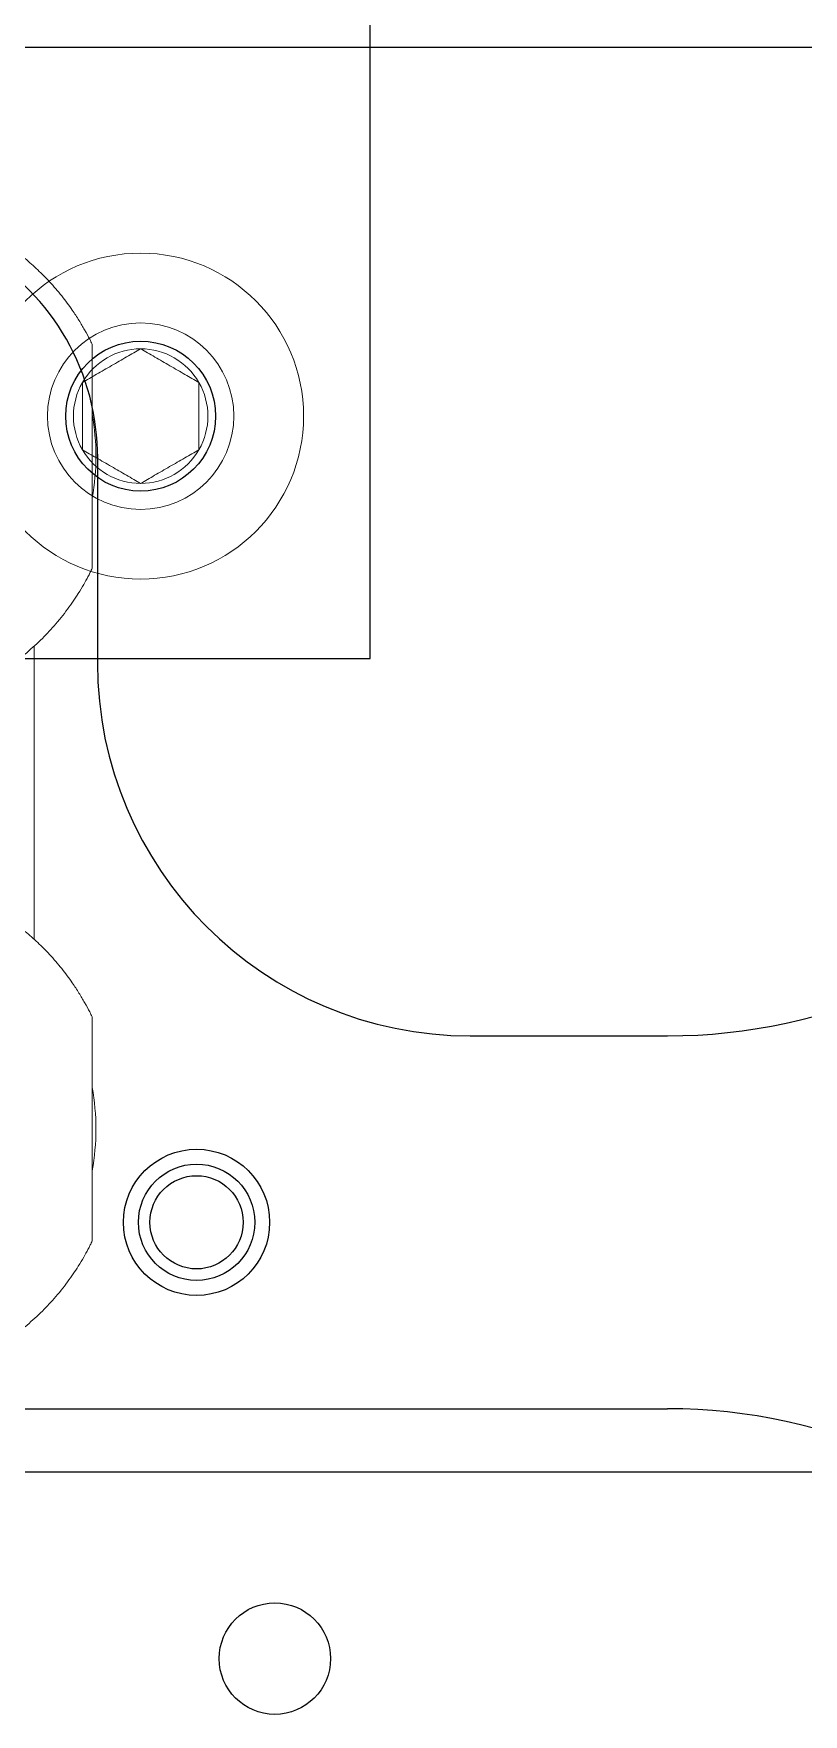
# Model space of a CAD drawing. Header units: inches. Extents: x -1 to 66.5, y -11.9 to 25.2.
# Drawn here: x 37.707 to 38.74, y -6.555 to -4.301 of the extents above; entities that cross this region are included whole.
import ezdxf

# ---------------------------------------------------------------- set-up
doc = ezdxf.new("R2010")
doc.units = ezdxf.units.IN
doc.header["$MEASUREMENT"] = 0
doc.linetypes.add('SLD-Solid', pattern=[0])
for name, color, linetype in [('45-1523-1', 80, 'Continuous'), ('Clamp', 30, 'Continuous'), ('Fastener', 134, 'Continuous'), ('Panel', 1, 'Continuous'), ('Solenoid', 6, 'Continuous')]:
    doc.layers.add(name, color=color, linetype=linetype)

msp = doc.modelspace()

# ---------------------------------------------------------------- linework, layer by layer
at = {"layer": '45-1523-1'}
msp.add_line((41.1507, -4.32), (33.4007, -4.32), dxfattribs=at)
msp.add_circle((37.9257, -5.895), 0.078, dxfattribs=at)
at = {"layer": 'Clamp', "linetype": 'Continuous', "lineweight": 0}
for p, q in [((37.7857, -5.0183), (37.7857, -4.7178)), ((37.7077, -5.1226), (37.7077, -5.5154)), ((37.7857, -5.9202), (37.7857, -5.6197))]:
    msp.add_line(p, q, dxfattribs=at)
at = {"layer": 'Clamp'}
for p, q in [((37.7927, -4.8652), (37.7927, -5.145)), ((38.2927, -5.645), (38.5576, -5.645)), ((36.3938, -6.145), (38.5576, -6.145))]:
    msp.add_line(p, q, dxfattribs=at)
msp.add_circle((37.9257, -5.895), 0.098, dxfattribs=at)
for centre, radius, start, end in [((37.4757, -4.868), 0.317, 359.4871, 180.5129), ((38.2927, -5.145), 0.5, 180, 270), ((38.5576, -4.895), 0.75, 270, 318.679), ((38.5576, -6.895), 0.75, 41.321, 90)]:
    msp.add_arc(centre, radius, start, end, dxfattribs=at)
at = {"layer": 'Clamp', "linetype": 'Continuous', "lineweight": 0}
for centre in [(37.4757, -4.868), (37.4757, -5.77)]:
    msp.add_arc(centre, 0.315, 349.7778, 10.2222, dxfattribs=at)
for points, knots in [([(37.6957, -4.6029), (37.7015, -4.6079), (37.713, -4.6179), (37.7295, -4.6347), (37.7451, -4.6529), (37.7581, -4.6704), (37.7681, -4.6858), (37.7762, -4.6994), (37.7822, -4.7106), (37.7853, -4.717), (37.7856, -4.7176), (37.7857, -4.7178)], [0, 0, 0, 0, 0.123246, 0.246594, 0.389151, 0.531727, 0.636222, 0.740584, 0.860336, 0.947571, 1, 1, 1, 1]), ([(37.7857, -5.0183), (37.7855, -5.0188), (37.7851, -5.0196), (37.7827, -5.0243), (37.7795, -5.0305), (37.7744, -5.0398), (37.7656, -5.0544), (37.7529, -5.0732), (37.7357, -5.0945), (37.7167, -5.1149), (37.7027, -5.127), (37.6957, -5.1331)], [0, 0, 0, 0, 0.0802019, 0.1322421, 0.1857291, 0.2789298, 0.3744088, 0.5356536, 0.7014444, 0.848623, 1, 1, 1, 1]), ([(37.6957, -5.5049), (37.7015, -5.5099), (37.713, -5.5198), (37.7295, -5.5367), (37.7451, -5.5548), (37.7581, -5.5723), (37.7681, -5.5877), (37.7762, -5.6013), (37.7822, -5.6126), (37.7853, -5.6189), (37.7856, -5.6195), (37.7857, -5.6197)], [0, 0, 0, 0, 0.123246, 0.246594, 0.389151, 0.531727, 0.636222, 0.740584, 0.860336, 0.947571, 1, 1, 1, 1]), ([(37.7857, -5.9202), (37.7855, -5.9207), (37.7851, -5.9215), (37.7827, -5.9263), (37.7795, -5.9325), (37.7744, -5.9417), (37.7656, -5.9564), (37.7529, -5.9752), (37.7357, -5.9964), (37.7167, -6.0168), (37.7027, -6.0289), (37.6957, -6.0351)], [0, 0, 0, 0, 0.0802019, 0.1322421, 0.1857291, 0.2789298, 0.3744088, 0.5356536, 0.7014444, 0.848623, 1, 1, 1, 1])]:
    msp.add_open_spline(points, degree=3, knots=knots, dxfattribs=at)
at = {"layer": 'Fastener', "color": 5}
msp.add_line((38.1587, -5.1391), (38.1587, -3.389), dxfattribs=at)
at = {"layer": 'Fastener', "linetype": 'SLD-Solid', "lineweight": 15}
for radius in [0.2185, 0.125]:
    msp.add_circle((37.8507, -4.8141), radius, dxfattribs=at)
for start, end in [(90, 150), (30, 90), (150, 210), (330, 30), (210, 270), (270, 330)]:
    msp.add_arc((37.8507, -4.8141), 0.0902, start, end, dxfattribs=at)
for points, knots in [([(37.8507, -4.7239), (37.8446, -4.7274), (37.8383, -4.731), (37.8286, -4.7366), (37.8254, -4.7385), (37.8186, -4.7424), (37.8152, -4.7444), (37.805, -4.7503), (37.7982, -4.7542), (37.785, -4.7618), (37.7787, -4.7654), (37.7726, -4.769)], [0, 0, 0, 0, 0.25, 0.25, 0.375, 0.375, 0.5, 0.5, 0.75, 0.75, 1, 1, 1, 1]), ([(37.9288, -4.769), (37.9227, -4.7655), (37.9165, -4.7619), (37.9068, -4.7563), (37.9035, -4.7544), (37.8968, -4.7505), (37.8933, -4.7485), (37.8831, -4.7426), (37.8764, -4.7387), (37.8632, -4.7311), (37.8568, -4.7274), (37.8507, -4.7239)], [0, 0, 0, 0, 0.25, 0.25, 0.375, 0.375, 0.5, 0.5, 0.75, 0.75, 1, 1, 1, 1]), ([(37.7726, -4.8592), (37.7726, -4.8522), (37.7726, -4.8448), (37.7726, -4.8298), (37.7726, -4.822), (37.7726, -4.8061), (37.7726, -4.7984), (37.7726, -4.7833), (37.7726, -4.776), (37.7726, -4.769)], [0, 0, 0, 0, 0.25, 0.25, 0.5, 0.5, 0.75, 0.75, 1, 1, 1, 1]), ([(37.9288, -4.8592), (37.9288, -4.8522), (37.9288, -4.8448), (37.9288, -4.8298), (37.9288, -4.822), (37.9288, -4.8061), (37.9288, -4.7984), (37.9288, -4.7833), (37.9288, -4.776), (37.9288, -4.769)], [0, 0, 0, 0, 0.25, 0.25, 0.5, 0.5, 0.75, 0.75, 1, 1, 1, 1]), ([(37.7726, -4.8592), (37.7787, -4.8627), (37.7849, -4.8663), (37.7946, -4.8719), (37.7979, -4.8738), (37.8046, -4.8777), (37.8081, -4.8797), (37.8183, -4.8856), (37.825, -4.8895), (37.8382, -4.8971), (37.8446, -4.9008), (37.8507, -4.9043)], [0, 0, 0, 0, 0.25, 0.25, 0.375, 0.375, 0.5, 0.5, 0.75, 0.75, 1, 1, 1, 1]), ([(37.8507, -4.9043), (37.8568, -4.9008), (37.863, -4.8972), (37.8727, -4.8916), (37.876, -4.8897), (37.8827, -4.8858), (37.8862, -4.8838), (37.8964, -4.8779), (37.9031, -4.874), (37.9164, -4.8664), (37.9227, -4.8627), (37.9288, -4.8592)], [0, 0, 0, 0, 0.25, 0.25, 0.375, 0.375, 0.5, 0.5, 0.75, 0.75, 1, 1, 1, 1])]:
    msp.add_open_spline(points, degree=3, knots=knots, dxfattribs=at)
at = {"layer": 'Panel', "color": 5}
msp.add_line((36.7927, -5.1391), (38.1587, -5.1391), dxfattribs=at)
at = {"layer": 'Panel'}
for centre, radius in [((37.8507, -4.8141), 0.1005), ((37.9257, -5.895), 0.0625), ((38.0307, -6.48), 0.0747)]:
    msp.add_circle(centre, radius, dxfattribs=at)
at = {"layer": 'Solenoid'}
msp.add_line((40.1657, -6.23), (37.1457, -6.23), dxfattribs=at)

doc.saveas('drawing.dxf')
